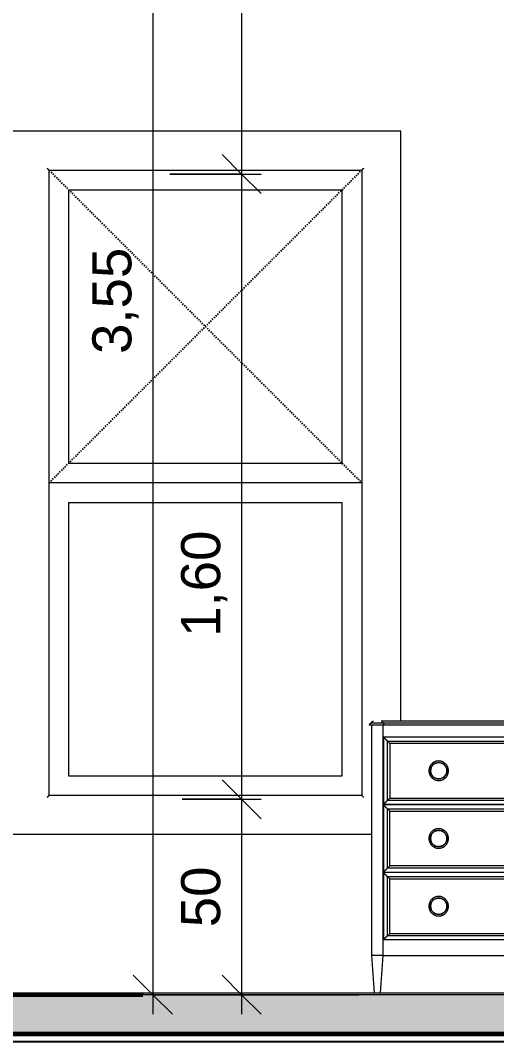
# Model space of a CAD drawing. Header units: millimetres. Extents: x -23755 to 62003, y -3000 to 6760.
# Drawn here: x 52475 to 53693, y 80 to 2693 of the extents above; entities that cross this region are included whole.
import ezdxf

# ---------------------------------------------------------------- set-up
doc = ezdxf.new("R2010")
doc.units = ezdxf.units.MM
doc.linetypes.add('Dash', pattern=[6.35, 3.175, -3.175])
for name, color, linetype, lineweight in [('A-ANNO-DIMS', 211, 'Continuous', 9), ('A-ANNO-DIMS-50', 211, 'Continuous', 9), ('A-FLOR', 192, 'Continuous', 25), ('A-FLOR-PATT', 8, 'Continuous', 25), ('A-GLAZ', 151, 'Continuous', 9), ('A-GLAZ-HDLN', 1, 'Dash', 25), ('C-BLDG-PADS', 91, 'Continuous', 9), ('I-FURN', 30, 'Continuous', 9)]:
    doc.layers.add(name, color=color, linetype=linetype, lineweight=lineweight)
doc.styles.add('@Arial Unicode MS', font='', dxfattribs={"height": 100})
doc.styles.get('@Arial Unicode MS').set_extended_font_data('@Arial Unicode MS')
doc.dimstyles.new('CRT_-__Metros_-_Linha_de_chamada_3_5_mm', dxfattribs={"dimscale": 304.8, "dimtxt": 100.584485, "dimasz": 0.328084, "dimexe": 0.164042, "dimexo": 0.0625, "dimgap": 0.082021, "dimtad": 1, "dimdec": 0, "dimlfac": 0.1, "dimdsep": 46, "dimtxsty": '@Arial Unicode MS', "dimblk1": 'OBLIQUE', "dimblk2": 'OBLIQUE', "dimsah": 1, "dimcen": 0.09, "dimdle": 0.164042, "dimazin": 0, "dimtfac": 1, "dimtdec": 4, "dimtix": 1, "dimtmove": 0, "dimatfit": 3, "dimfxl": 0.984252, "dimfxlon": 1, "dimtvp": 1, "dimtolj": 1, "dimtzin": 0, "dimarcsym": 2})
doc.dimstyles.new('CRT_-__Metros_-_Linha_de_chamada_3_5_mm_1', dxfattribs={"dimscale": 304.8, "dimtxt": 100.584485, "dimasz": 0.328084, "dimexe": 0.164042, "dimexo": 0.0625, "dimgap": 0.082021, "dimtad": 1, "dimlfac": 0.001, "dimrnd": 0.01, "dimzin": 0, "dimdsep": 46, "dimtxsty": '@Arial Unicode MS', "dimblk1": 'OBLIQUE', "dimblk2": 'OBLIQUE', "dimsah": 1, "dimcen": 0.09, "dimdle": 0.164042, "dimazin": 0, "dimtfac": 1, "dimtdec": 4, "dimtix": 1, "dimtmove": 0, "dimatfit": 3, "dimfxl": 0.984252, "dimfxlon": 1, "dimtvp": 1, "dimtolj": 1, "dimtzin": 0, "dimarcsym": 2})
doc.dimstyles.new('CRT_-__Metros_-_Linha_de_chamada_3_5_mm_2', dxfattribs={"dimscale": 304.8, "dimtxt": 100.584485, "dimasz": 0.328084, "dimexe": 0.164042, "dimexo": 0.0625, "dimgap": 0.082021, "dimtad": 1, "dimlfac": 0.001, "dimrnd": 0.01, "dimzin": 0, "dimdsep": 46, "dimtxsty": '@Arial Unicode MS', "dimblk1": 'OBLIQUE', "dimblk2": 'OBLIQUE', "dimsah": 1, "dimcen": 0.09, "dimdle": 0.164042, "dimazin": 0, "dimtfac": 1, "dimtdec": 4, "dimtix": 1, "dimtmove": 2, "dimatfit": 3, "dimfxl": 0.984252, "dimfxlon": 1, "dimtvp": 1, "dimtolj": 1, "dimtzin": 0, "dimarcsym": 2})

# ---------------------------------------------------------------- blocks, each defined once
blk = doc.blocks.new('Janela basculante e folha fixa - 80 x 160 cm-4197830-C')
at = {"layer": 'A-GLAZ'}
for p, q in [((9469.7, 2410), (8469.7, 2410)), ((8469.7, 610), (8469.7, 2410)), ((9469.7, 899.9), (9469.7, 2410)), ((8569.7, 710), (8569.7, 2310)), ((8569.7, 2310), (9369.7, 2310)), ((9369.7, 2310), (9369.7, 710)), ((8619.7, 2260), (8619.7, 1560)), ((8619.7, 2260), (9319.7, 2260)), ((9319.7, 1560), (9319.7, 2260)), ((8619.7, 1560), (9319.7, 1560)), ((9369.7, 1510), (8569.7, 1510)), ((8619.7, 1460), (8619.7, 760)), ((8619.7, 1460), (9319.7, 1460)), ((9319.7, 760), (9319.7, 1460)), ((8619.7, 760), (9319.7, 760)), ((9369.7, 710), (8569.7, 710)), ((9394.7, 610), (8469.7, 610))]:
    blk.add_line(p, q, dxfattribs=at)
for points, knots in [([(8569.7, 2310), (8569.6, 2310), (8569.6, 2310.1), (8569.3, 2310.4), (8569, 2310.7), (8568.7, 2311), (8568.4, 2311.2), (8568.1, 2311.5), (8567.8, 2311.9), (8567.4, 2312.2), (8567.1, 2312.6), (8566.6, 2313.1), (8565.7, 2313.9), (8565.1, 2314.6), (8564.7, 2315)], [-1, -1, -1, -1, -0.833333, -0.75, -0.666667, -0.583333, -0.541667, -0.5, -0.416667, -0.375, -0.333333, -0.25, -0.166667, 0, 0, 0, 0]), ([(9374.7, 2315), (9374.2, 2314.6), (9373.6, 2313.9), (9372.7, 2313.1), (9372.2, 2312.6), (9371.9, 2312.2), (9371.5, 2311.9), (9371.2, 2311.5), (9370.9, 2311.2), (9370.6, 2311), (9370.3, 2310.7), (9370, 2310.4), (9369.7, 2310.1), (9369.7, 2310), (9369.7, 2310)], [0, 0, 0, 0, 0.166667, 0.25, 0.333333, 0.375, 0.416667, 0.5, 0.541667, 0.583333, 0.666667, 0.75, 0.833333, 1, 1, 1, 1]), ([(8564.7, 705), (8565.1, 705.4), (8565.7, 706.1), (8566.6, 706.9), (8567.1, 707.4), (8567.4, 707.8), (8567.8, 708.1), (8568.1, 708.5), (8568.4, 708.8), (8568.7, 709), (8569, 709.3), (8569.3, 709.6), (8569.6, 709.9), (8569.7, 710), (8569.7, 710)], [0, 0, 0, 0, 0.166667, 0.25, 0.333333, 0.375, 0.416667, 0.5, 0.541667, 0.583333, 0.666667, 0.75, 0.833333, 1, 1, 1, 1]), ([(9374.7, 705), (9374.2, 705.4), (9373.6, 706.1), (9372.7, 706.9), (9372.2, 707.4), (9371.9, 707.8), (9371.5, 708.1), (9371.2, 708.5), (9370.9, 708.8), (9370.6, 709), (9370.3, 709.3), (9370, 709.6), (9369.7, 709.9), (9369.7, 710), (9369.7, 710)], [0, 0, 0, 0, 0.166667, 0.25, 0.333333, 0.375, 0.416667, 0.5, 0.541667, 0.583333, 0.666667, 0.75, 0.833333, 1, 1, 1, 1])]:
    blk.add_open_spline(points, degree=3, knots=knots, dxfattribs=at)
at = {"layer": 'A-GLAZ-HDLN'}
for p, q in [((8569.7, 2310), (9369.7, 1510)), ((8569.7, 1510), (9369.7, 2310))]:
    blk.add_line(p, q, dxfattribs=at)
blk = doc.blocks.new('Blks_Decor Henzel Studio_Tapete Diamond Dust - Único-3507328-C')
at = {"layer": 'I-FURN', "color": 55}
for p, q in [((8809.650772, 205), (11809.650772, 205)), ((8809.650772, 205), (8809.650772, 200)), ((11809.650772, 200), (8809.650772, 200)), ((11809.650772, 200), (11809.650772, 205))]:
    blk.add_line(p, q, dxfattribs=at)
blk = doc.blocks.new('Blks_Mob_Mesa de Cabeceira Cômoda - Azul Petróleo-3563529-C')
at = {"layer": 'I-FURN', "color": 55}
for p, q in [((9427, 890), (9389.7, 890)), ((9396.6, 895), (9394.7, 895)), ((9394.7, 890), (9394.7, 300)), ((9399, 895), (9396.8, 895)), ((9402, 895), (9399.1, 895)), ((9405.5, 895), (9402, 895)), ((9409.2, 895), (9405.5, 895)), ((9416.5, 895), (9409.2, 895)), ((9422.1, 895), (9416.5, 895)), ((11199.7, 900), (9419.7, 900)), ((9423.8, 895), (9422.1, 895)), ((11195.5, 895), (9423.8, 895)), ((11195.5, 895), (9423.8, 895)), ((9424.7, 300), (9424.7, 890)), ((11192.3, 890), (9427, 890)), ((9424.1, 860), (11194.7, 860)), ((11193.7, 859), (9425.7, 859)), ((9425.7, 859), (9425.7, 687.2)), ((9435.7, 849), (11183.7, 849)), ((9435.7, 697.2), (9435.7, 849)), ((9435.7, 849), (11183.7, 849)), ((9435.7, 849), (9441.7, 843)), ((9435.7, 697.2), (9435.7, 849)), ((11177.7, 843), (9441.7, 843)), ((9441.7, 843), (9441.7, 703.2)), ((9425.7, 687.2), (11193.7, 687.2)), ((11193.7, 685.7), (9425.7, 685.7)), ((9425.7, 685.7), (9425.7, 513.8)), ((9435.7, 697.2), (9441.7, 703.2)), ((11183.7, 697.2), (9435.7, 697.2)), ((11183.7, 697.2), (9435.7, 697.2)), ((9441.7, 703.2), (11177.7, 703.2)), ((9435.7, 675.7), (11183.7, 675.7)), ((9435.7, 523.8), (9435.7, 675.7)), ((9435.7, 675.7), (11183.7, 675.7)), ((9435.7, 675.7), (9441.7, 669.7)), ((9435.7, 523.8), (9435.7, 675.7)), ((9441.7, 669.7), (11177.7, 669.7)), ((9441.7, 529.8), (9441.7, 669.7)), ((9435.7, 523.8), (9441.7, 529.8)), ((11183.7, 523.8), (9435.7, 523.8)), ((11183.7, 523.8), (9435.7, 523.8)), ((11177.7, 529.8), (9441.7, 529.8)), ((9425.7, 513.8), (11193.7, 513.8)), ((11193.7, 512.3), (9425.7, 512.3)), ((9425.7, 512.3), (9425.7, 341)), ((9435.7, 502.3), (11183.7, 502.3)), ((9435.7, 351), (9435.7, 502.3)), ((9435.7, 502.3), (11183.7, 502.3)), ((9435.7, 502.3), (9441.7, 496.3)), ((9435.7, 351), (9435.7, 502.3)), ((9441.7, 496.3), (11177.7, 496.3)), ((9441.7, 357), (9441.7, 496.3)), ((11195.2, 340), (9424.7, 340)), ((9425.7, 341), (11193.7, 341)), ((9435.7, 351), (9441.7, 357)), ((11183.7, 351), (9435.7, 351)), ((11183.7, 351), (9435.7, 351)), ((9441.7, 357), (11177.7, 357)), ((9394.7, 300), (9401.8, 205)), ((9424.7, 300), (9394.7, 300)), ((9417.5, 205), (9424.7, 300)), ((9424.1, 300), (11195.2, 300))]:
    blk.add_line(p, q, dxfattribs=at)
at = {"layer": 'I-FURN', "color": 55, "flags": 128}
for points in [[(9389.7, 890), (9389.7, 890.2), (9389.7, 890.4), (9389.7, 890.6), (9389.7, 890.8), (9389.8, 891), (9389.8, 891.2), (9389.9, 891.4), (9389.9, 891.6), (9390, 891.8), (9390.1, 892), (9390.1, 892.1), (9390.2, 892.3), (9390.3, 892.5), (9390.4, 892.7), (9390.6, 892.8), (9390.7, 893), (9390.8, 893.2), (9390.9, 893.3), (9391.1, 893.5), (9391.2, 893.6), (9391.4, 893.7), (9391.5, 893.9), (9391.7, 894), (9391.8, 894.1), (9392, 894.2), (9392.2, 894.3), (9392.4, 894.4), (9392.5, 894.5), (9392.7, 894.6), (9392.9, 894.7), (9393.1, 894.7), (9393.3, 894.8), (9393.5, 894.9), (9393.7, 894.9), (9393.9, 894.9), (9394.1, 895), (9394.3, 895), (9394.5, 895), (9394.7, 895), (9394.7, 895)], [(9389.7, 890.2), (9389.7, 890.4), (9389.7, 890.6), (9389.7, 890.8), (9389.8, 891), (9389.8, 891.2), (9389.9, 891.4), (9389.9, 891.6), (9390, 891.8), (9390.1, 892), (9390.1, 892.1), (9390.2, 892.3), (9390.3, 892.5), (9390.4, 892.7), (9390.6, 892.8), (9390.7, 893), (9390.8, 893.2), (9390.9, 893.3), (9391.1, 893.5)], [(9391.7, 894), (9391.8, 894.1), (9392, 894.2), (9392.2, 894.3), (9392.4, 894.4), (9392.5, 894.5), (9392.7, 894.6), (9392.9, 894.7), (9393.1, 894.7), (9393.3, 894.8), (9393.5, 894.9), (9393.7, 894.9), (9393.9, 894.9), (9394.1, 895), (9394.3, 895), (9394.5, 895), (9394.7, 895), (9394.7, 895)], [(9394.7, 895), (9394.7, 895.2), (9394.7, 895.4), (9394.7, 895.6), (9394.7, 895.8), (9394.8, 896), (9394.8, 896.2), (9394.8, 896.4), (9394.9, 896.6), (9395, 896.8), (9395, 896.9), (9395.1, 897.1), (9395.2, 897.3), (9395.3, 897.5), (9395.4, 897.7), (9395.5, 897.8), (9395.6, 898), (9395.8, 898.1), (9395.9, 898.3), (9396, 898.4), (9396.2, 898.6), (9396.3, 898.7), (9396.5, 898.9), (9396.6, 899), (9396.8, 899.1), (9396.9, 899.2), (9397.1, 899.3), (9397.3, 899.4), (9397.5, 899.5), (9397.7, 899.6), (9397.8, 899.7), (9398, 899.7), (9398.2, 899.8), (9398.4, 899.8), (9398.6, 899.9), (9398.8, 899.9), (9399, 900), (9399.2, 900), (9399.4, 900), (9399.6, 900), (9399.7, 900)], [(9394.7, 895), (9394.7, 895.2), (9394.7, 895.4), (9394.7, 895.6), (9394.7, 895.8), (9394.8, 896), (9394.8, 896.2), (9394.8, 896.4), (9394.9, 896.6), (9395, 896.8), (9395, 896.9), (9395.1, 897.1), (9395.2, 897.3), (9395.3, 897.5), (9395.4, 897.7), (9395.5, 897.8), (9395.6, 898), (9395.8, 898.1), (9395.9, 898.3), (9396, 898.4), (9396.2, 898.6), (9396.3, 898.7), (9396.5, 898.9), (9396.6, 899), (9396.8, 899.1), (9396.9, 899.2), (9397.1, 899.3), (9397.3, 899.4), (9397.5, 899.5), (9397.7, 899.6), (9397.8, 899.7), (9398, 899.7), (9398.2, 899.8), (9398.4, 899.8), (9398.6, 899.9), (9398.8, 899.9), (9399, 900), (9399.2, 900), (9399.4, 900), (9399.6, 900), (9399.7, 900)], [(9591.7, 773.1), (9591.6, 774.1), (9591.6, 775.1), (9591.5, 776.1), (9591.3, 777.1), (9591.2, 778.1), (9590.9, 779), (9590.7, 780), (9590.4, 780.9), (9590, 781.9), (9589.7, 782.8), (9589.3, 783.7), (9588.8, 784.6), (9588.3, 785.5), (9587.8, 786.4), (9587.3, 787.2), (9586.7, 788), (9586.1, 788.8), (9585.4, 789.6), (9584.8, 790.3), (9584.1, 791), (9583.3, 791.7), (9582.6, 792.4), (9581.8, 793), (9581, 793.6), (9580.2, 794.1), (9579.3, 794.6), (9578.4, 795.1), (9577.5, 795.6), (9576.6, 796), (9575.7, 796.4), (9574.8, 796.7), (9573.8, 797), (9572.9, 797.3), (9571.9, 797.5), (9570.9, 797.7), (9569.9, 797.9), (9568.9, 798), (9567.9, 798.1), (9566.9, 798.1), (9565.9, 798.1), (9564.9, 798), (9563.9, 797.9), (9562.9, 797.8), (9561.9, 797.6), (9561, 797.4), (9560, 797.2), (9559, 796.9), (9558.1, 796.6), (9557.2, 796.2), (9556.2, 795.8), (9555.3, 795.4), (9554.5, 794.9), (9553.6, 794.4), (9552.8, 793.9), (9551.9, 793.3), (9551.1, 792.7), (9550.4, 792.1), (9549.6, 791.4), (9548.9, 790.7), (9548.2, 790), (9547.6, 789.2), (9546.9, 788.4), (9546.3, 787.6), (9545.8, 786.8), (9545.2, 786), (9544.7, 785.1), (9544.3, 784.2), (9543.8, 783.3), (9543.4, 782.4), (9543.1, 781.5), (9542.8, 780.5), (9542.5, 779.5), (9542.3, 778.6), (9542.1, 777.6), (9541.9, 776.6), (9541.8, 775.6), (9541.7, 774.6), (9541.7, 773.6), (9541.7, 773.1)], [(9545.7, 773.1), (9545.8, 773.9), (9545.8, 774.8), (9545.9, 775.6), (9546, 776.4), (9546.2, 777.2), (9546.3, 778.1), (9546.6, 778.9), (9546.8, 779.7), (9547.1, 780.4), (9547.4, 781.2), (9547.7, 782), (9548.1, 782.7), (9548.5, 783.5), (9548.9, 784.2), (9549.4, 784.9), (9549.9, 785.6), (9550.4, 786.2), (9550.9, 786.9), (9551.5, 787.5), (9552.1, 788.1), (9552.7, 788.7), (9553.3, 789.2), (9554, 789.7), (9554.7, 790.2), (9555.4, 790.7), (9556.1, 791.1), (9556.8, 791.5), (9557.5, 791.9), (9558.3, 792.3), (9559.1, 792.6), (9559.9, 792.9), (9560.7, 793.1), (9561.5, 793.3), (9562.3, 793.5), (9563.1, 793.7), (9563.9, 793.8), (9564.8, 793.9), (9565.6, 794), (9566.4, 794), (9567.3, 794), (9568.1, 793.9), (9568.9, 793.9), (9569.8, 793.8), (9570.6, 793.6), (9571.4, 793.4), (9572.2, 793.2), (9573, 793), (9573.8, 792.7), (9574.6, 792.4), (9575.4, 792.1), (9576.1, 791.7), (9576.8, 791.3), (9577.6, 790.9), (9578.3, 790.5), (9579, 790), (9579.6, 789.5), (9580.3, 789), (9580.9, 788.4), (9581.5, 787.8), (9582.1, 787.2), (9582.6, 786.6), (9583.1, 785.9), (9583.7, 785.3), (9584.1, 784.6), (9584.6, 783.9), (9585, 783.1), (9585.4, 782.4), (9585.7, 781.6), (9586.1, 780.9), (9586.4, 780.1), (9586.6, 779.3), (9586.9, 778.5), (9587.1, 777.7), (9587.2, 776.9), (9587.4, 776), (9587.5, 775.2), (9587.5, 774.4), (9587.6, 773.5), (9587.6, 773.1)], [(9541.7, 773.1), (9541.7, 772.1), (9541.7, 771.1), (9541.8, 770.1), (9542, 769.1), (9542.1, 768.1), (9542.4, 767.1), (9542.6, 766.2), (9542.9, 765.2), (9543.3, 764.3), (9543.6, 763.3), (9544, 762.4), (9544.5, 761.5), (9545, 760.7), (9545.5, 759.8), (9546, 759), (9546.6, 758.2), (9547.2, 757.4), (9547.9, 756.6), (9548.5, 755.9), (9549.2, 755.1), (9550, 754.5), (9550.7, 753.8), (9551.5, 753.2), (9552.3, 752.6), (9553.1, 752), (9554, 751.5), (9554.9, 751), (9555.8, 750.6), (9556.7, 750.2), (9557.6, 749.8), (9558.5, 749.4), (9559.5, 749.1), (9560.4, 748.9), (9561.4, 748.6), (9562.4, 748.4), (9563.4, 748.3), (9564.4, 748.2), (9565.4, 748.1), (9566.4, 748.1), (9567.4, 748.1), (9568.4, 748.1), (9569.4, 748.2), (9570.4, 748.4), (9571.4, 748.5), (9572.3, 748.7), (9573.3, 749), (9574.3, 749.3), (9575.2, 749.6), (9576.1, 750), (9577.1, 750.4), (9578, 750.8), (9578.8, 751.3), (9579.7, 751.8), (9580.5, 752.3), (9581.4, 752.9), (9582.2, 753.5), (9582.9, 754.1), (9583.7, 754.8), (9584.4, 755.5), (9585.1, 756.2), (9585.7, 756.9), (9586.4, 757.7), (9587, 758.5), (9587.5, 759.3), (9588.1, 760.2), (9588.6, 761.1), (9589, 761.9), (9589.5, 762.9), (9589.9, 763.8), (9590.2, 764.7), (9590.5, 765.7), (9590.8, 766.6), (9591, 767.6), (9591.2, 768.6), (9591.4, 769.6), (9591.5, 770.5), (9591.6, 771.5), (9591.6, 772.5), (9591.7, 773.1)], [(9587.6, 773.1), (9587.5, 772.2), (9587.5, 771.4), (9587.4, 770.6), (9587.3, 769.8), (9587.1, 768.9), (9587, 768.1), (9586.7, 767.3), (9586.5, 766.5), (9586.2, 765.7), (9585.9, 764.9), (9585.6, 764.2), (9585.2, 763.4), (9584.8, 762.7), (9584.4, 762), (9583.9, 761.3), (9583.4, 760.6), (9582.9, 759.9), (9582.4, 759.3), (9581.8, 758.7), (9581.2, 758.1), (9580.6, 757.5), (9580, 757), (9579.3, 756.4), (9578.6, 756), (9577.9, 755.5), (9577.2, 755), (9576.5, 754.6), (9575.8, 754.3), (9575, 753.9), (9574.2, 753.6), (9573.4, 753.3), (9572.6, 753.1), (9571.8, 752.8), (9571, 752.6), (9570.2, 752.5), (9569.4, 752.4), (9568.5, 752.3), (9567.7, 752.2), (9566.9, 752.2), (9566, 752.2), (9565.2, 752.2), (9564.4, 752.3), (9563.5, 752.4), (9562.7, 752.5), (9561.9, 752.7), (9561.1, 752.9), (9560.3, 753.2), (9559.5, 753.4), (9558.7, 753.7), (9557.9, 754.1), (9557.2, 754.4), (9556.5, 754.8), (9555.7, 755.2), (9555, 755.7), (9554.3, 756.2), (9553.7, 756.7), (9553, 757.2), (9552.4, 757.8), (9551.8, 758.4), (9551.2, 759), (9550.7, 759.6), (9550.2, 760.2), (9549.7, 760.9), (9549.2, 761.6), (9548.7, 762.3), (9548.3, 763), (9547.9, 763.8), (9547.6, 764.5), (9547.2, 765.3), (9546.9, 766.1), (9546.7, 766.9), (9546.5, 767.7), (9546.3, 768.5), (9546.1, 769.3), (9545.9, 770.1), (9545.8, 771), (9545.8, 771.8), (9545.7, 772.6), (9545.7, 773.1)], [(9591.7, 599.7), (9591.6, 600.7), (9591.6, 601.7), (9591.5, 602.7), (9591.3, 603.7), (9591.2, 604.7), (9590.9, 605.7), (9590.7, 606.7), (9590.4, 607.6), (9590, 608.6), (9589.7, 609.5), (9589.3, 610.4), (9588.8, 611.3), (9588.3, 612.2), (9587.8, 613), (9587.3, 613.9), (9586.7, 614.7), (9586.1, 615.5), (9585.4, 616.2), (9584.8, 617), (9584.1, 617.7), (9583.3, 618.4), (9582.6, 619), (9581.8, 619.6), (9581, 620.2), (9580.2, 620.8), (9579.3, 621.3), (9578.4, 621.8), (9577.5, 622.3), (9576.6, 622.7), (9575.7, 623.1), (9574.8, 623.4), (9573.8, 623.7), (9572.9, 624), (9571.9, 624.2), (9570.9, 624.4), (9569.9, 624.5), (9568.9, 624.6), (9567.9, 624.7), (9566.9, 624.7), (9565.9, 624.7), (9564.9, 624.7), (9563.9, 624.6), (9562.9, 624.5), (9561.9, 624.3), (9561, 624.1), (9560, 623.8), (9559, 623.6), (9558.1, 623.2), (9557.2, 622.9), (9556.2, 622.5), (9555.3, 622), (9554.5, 621.6), (9553.6, 621.1), (9552.8, 620.5), (9551.9, 620), (9551.1, 619.4), (9550.4, 618.7), (9549.6, 618.1), (9548.9, 617.4), (9548.2, 616.6), (9547.6, 615.9), (9546.9, 615.1), (9546.3, 614.3), (9545.8, 613.5), (9545.2, 612.6), (9544.7, 611.8), (9544.3, 610.9), (9543.8, 610), (9543.4, 609.1), (9543.1, 608.1), (9542.8, 607.2), (9542.5, 606.2), (9542.3, 605.2), (9542.1, 604.3), (9541.9, 603.3), (9541.8, 602.3), (9541.7, 601.3), (9541.7, 600.3), (9541.7, 599.7)], [(9545.7, 599.7), (9545.8, 600.6), (9545.8, 601.4), (9545.9, 602.3), (9546, 603.1), (9546.2, 603.9), (9546.3, 604.7), (9546.6, 605.5), (9546.8, 606.3), (9547.1, 607.1), (9547.4, 607.9), (9547.7, 608.7), (9548.1, 609.4), (9548.5, 610.1), (9548.9, 610.9), (9549.4, 611.6), (9549.9, 612.2), (9550.4, 612.9), (9550.9, 613.5), (9551.5, 614.2), (9552.1, 614.8), (9552.7, 615.3), (9553.3, 615.9), (9554, 616.4), (9554.7, 616.9), (9555.4, 617.3), (9556.1, 617.8), (9556.8, 618.2), (9557.5, 618.6), (9558.3, 618.9), (9559.1, 619.2), (9559.9, 619.5), (9560.7, 619.8), (9561.5, 620), (9562.3, 620.2), (9563.1, 620.4), (9563.9, 620.5), (9564.8, 620.6), (9565.6, 620.6), (9566.4, 620.7), (9567.3, 620.7), (9568.1, 620.6), (9568.9, 620.5), (9569.8, 620.4), (9570.6, 620.3), (9571.4, 620.1), (9572.2, 619.9), (9573, 619.7), (9573.8, 619.4), (9574.6, 619.1), (9575.4, 618.8), (9576.1, 618.4), (9576.8, 618), (9577.6, 617.6), (9578.3, 617.1), (9579, 616.7), (9579.6, 616.2), (9580.3, 615.6), (9580.9, 615.1), (9581.5, 614.5), (9582.1, 613.9), (9582.6, 613.2), (9583.1, 612.6), (9583.7, 611.9), (9584.1, 611.2), (9584.6, 610.5), (9585, 609.8), (9585.4, 609.1), (9585.7, 608.3), (9586.1, 607.5), (9586.4, 606.8), (9586.6, 606), (9586.9, 605.2), (9587.1, 604.3), (9587.2, 603.5), (9587.4, 602.7), (9587.5, 601.9), (9587.5, 601), (9587.6, 600.2), (9587.6, 599.7)], [(9541.7, 599.7), (9541.7, 598.8), (9541.7, 597.8), (9541.8, 596.8), (9542, 595.8), (9542.1, 594.8), (9542.4, 593.8), (9542.6, 592.8), (9542.9, 591.9), (9543.3, 590.9), (9543.6, 590), (9544, 589.1), (9544.5, 588.2), (9545, 587.3), (9545.5, 586.5), (9546, 585.6), (9546.6, 584.8), (9547.2, 584), (9547.9, 583.3), (9548.5, 582.5), (9549.2, 581.8), (9550, 581.1), (9550.7, 580.5), (9551.5, 579.9), (9552.3, 579.3), (9553.1, 578.7), (9554, 578.2), (9554.9, 577.7), (9555.8, 577.2), (9556.7, 576.8), (9557.6, 576.4), (9558.5, 576.1), (9559.5, 575.8), (9560.4, 575.5), (9561.4, 575.3), (9562.4, 575.1), (9563.4, 575), (9564.4, 574.9), (9565.4, 574.8), (9566.4, 574.8), (9567.4, 574.8), (9568.4, 574.8), (9569.4, 574.9), (9570.4, 575), (9571.4, 575.2), (9572.3, 575.4), (9573.3, 575.7), (9574.3, 575.9), (9575.2, 576.3), (9576.1, 576.6), (9577.1, 577), (9578, 577.5), (9578.8, 577.9), (9579.7, 578.4), (9580.5, 579), (9581.4, 579.5), (9582.2, 580.1), (9582.9, 580.8), (9583.7, 581.4), (9584.4, 582.1), (9585.1, 582.9), (9585.7, 583.6), (9586.4, 584.4), (9587, 585.2), (9587.5, 586), (9588.1, 586.9), (9588.6, 587.7), (9589, 588.6), (9589.5, 589.5), (9589.9, 590.4), (9590.2, 591.4), (9590.5, 592.3), (9590.8, 593.3), (9591, 594.3), (9591.2, 595.2), (9591.4, 596.2), (9591.5, 597.2), (9591.6, 598.2), (9591.6, 599.2), (9591.7, 599.7)], [(9587.6, 599.7), (9587.5, 598.9), (9587.5, 598.1), (9587.4, 597.2), (9587.3, 596.4), (9587.1, 595.6), (9587, 594.8), (9586.7, 594), (9586.5, 593.2), (9586.2, 592.4), (9585.9, 591.6), (9585.6, 590.8), (9585.2, 590.1), (9584.8, 589.4), (9584.4, 588.6), (9583.9, 587.9), (9583.4, 587.3), (9582.9, 586.6), (9582.4, 586), (9581.8, 585.3), (9581.2, 584.7), (9580.6, 584.2), (9580, 583.6), (9579.3, 583.1), (9578.6, 582.6), (9577.9, 582.2), (9577.2, 581.7), (9576.5, 581.3), (9575.8, 580.9), (9575, 580.6), (9574.2, 580.3), (9573.4, 580), (9572.6, 579.7), (9571.8, 579.5), (9571, 579.3), (9570.2, 579.1), (9569.4, 579), (9568.5, 578.9), (9567.7, 578.9), (9566.9, 578.8), (9566, 578.8), (9565.2, 578.9), (9564.4, 579), (9563.5, 579.1), (9562.7, 579.2), (9561.9, 579.4), (9561.1, 579.6), (9560.3, 579.8), (9559.5, 580.1), (9558.7, 580.4), (9557.9, 580.7), (9557.2, 581.1), (9556.5, 581.5), (9555.7, 581.9), (9555, 582.4), (9554.3, 582.8), (9553.7, 583.3), (9553, 583.9), (9552.4, 584.4), (9551.8, 585), (9551.2, 585.6), (9550.7, 586.3), (9550.2, 586.9), (9549.7, 587.6), (9549.2, 588.3), (9548.7, 589), (9548.3, 589.7), (9547.9, 590.4), (9547.6, 591.2), (9547.2, 592), (9546.9, 592.7), (9546.7, 593.5), (9546.5, 594.3), (9546.3, 595.2), (9546.1, 596), (9545.9, 596.8), (9545.8, 597.6), (9545.8, 598.5), (9545.7, 599.3), (9545.7, 599.7)], [(9591.7, 426.4), (9591.6, 427.4), (9591.6, 428.4), (9591.5, 429.4), (9591.3, 430.4), (9591.2, 431.4), (9590.9, 432.4), (9590.7, 433.3), (9590.4, 434.3), (9590, 435.2), (9589.7, 436.2), (9589.3, 437.1), (9588.8, 438), (9588.3, 438.8), (9587.8, 439.7), (9587.3, 440.5), (9586.7, 441.3), (9586.1, 442.1), (9585.4, 442.9), (9584.8, 443.6), (9584.1, 444.4), (9583.3, 445), (9582.6, 445.7), (9581.8, 446.3), (9581, 446.9), (9580.2, 447.5), (9579.3, 448), (9578.4, 448.5), (9577.5, 448.9), (9576.6, 449.3), (9575.7, 449.7), (9574.8, 450.1), (9573.8, 450.4), (9572.9, 450.6), (9571.9, 450.9), (9570.9, 451.1), (9569.9, 451.2), (9568.9, 451.3), (9567.9, 451.4), (9566.9, 451.4), (9565.9, 451.4), (9564.9, 451.4), (9563.9, 451.3), (9562.9, 451.1), (9561.9, 451), (9561, 450.8), (9560, 450.5), (9559, 450.2), (9558.1, 449.9), (9557.2, 449.5), (9556.2, 449.1), (9555.3, 448.7), (9554.5, 448.2), (9553.6, 447.7), (9552.8, 447.2), (9551.9, 446.6), (9551.1, 446), (9550.4, 445.4), (9549.6, 444.7), (9548.9, 444), (9548.2, 443.3), (9547.6, 442.6), (9546.9, 441.8), (9546.3, 441), (9545.8, 440.2), (9545.2, 439.3), (9544.7, 438.4), (9544.3, 437.6), (9543.8, 436.6), (9543.4, 435.7), (9543.1, 434.8), (9542.8, 433.8), (9542.5, 432.9), (9542.3, 431.9), (9542.1, 430.9), (9541.9, 429.9), (9541.8, 429), (9541.7, 428), (9541.7, 427), (9541.7, 426.4)], [(9545.7, 426.4), (9545.8, 427.3), (9545.8, 428.1), (9545.9, 428.9), (9546, 429.7), (9546.2, 430.6), (9546.3, 431.4), (9546.6, 432.2), (9546.8, 433), (9547.1, 433.8), (9547.4, 434.6), (9547.7, 435.3), (9548.1, 436.1), (9548.5, 436.8), (9548.9, 437.5), (9549.4, 438.2), (9549.9, 438.9), (9550.4, 439.6), (9550.9, 440.2), (9551.5, 440.8), (9552.1, 441.4), (9552.7, 442), (9553.3, 442.5), (9554, 443.1), (9554.7, 443.5), (9555.4, 444), (9556.1, 444.5), (9556.8, 444.9), (9557.5, 445.2), (9558.3, 445.6), (9559.1, 445.9), (9559.9, 446.2), (9560.7, 446.4), (9561.5, 446.7), (9562.3, 446.9), (9563.1, 447), (9563.9, 447.1), (9564.8, 447.2), (9565.6, 447.3), (9566.4, 447.3), (9567.3, 447.3), (9568.1, 447.3), (9568.9, 447.2), (9569.8, 447.1), (9570.6, 447), (9571.4, 446.8), (9572.2, 446.6), (9573, 446.3), (9573.8, 446.1), (9574.6, 445.8), (9575.4, 445.4), (9576.1, 445.1), (9576.8, 444.7), (9577.6, 444.3), (9578.3, 443.8), (9579, 443.3), (9579.6, 442.8), (9580.3, 442.3), (9580.9, 441.7), (9581.5, 441.1), (9582.1, 440.5), (9582.6, 439.9), (9583.1, 439.3), (9583.7, 438.6), (9584.1, 437.9), (9584.6, 437.2), (9585, 436.5), (9585.4, 435.7), (9585.7, 435), (9586.1, 434.2), (9586.4, 433.4), (9586.6, 432.6), (9586.9, 431.8), (9587.1, 431), (9587.2, 430.2), (9587.4, 429.4), (9587.5, 428.5), (9587.5, 427.7), (9587.6, 426.9), (9587.6, 426.4)], [(9541.7, 426.4), (9541.7, 425.4), (9541.7, 424.4), (9541.8, 423.4), (9542, 422.4), (9542.1, 421.4), (9542.4, 420.5), (9542.6, 419.5), (9542.9, 418.6), (9543.3, 417.6), (9543.6, 416.7), (9544, 415.8), (9544.5, 414.9), (9545, 414), (9545.5, 413.1), (9546, 412.3), (9546.6, 411.5), (9547.2, 410.7), (9547.9, 409.9), (9548.5, 409.2), (9549.2, 408.5), (9550, 407.8), (9550.7, 407.1), (9551.5, 406.5), (9552.3, 405.9), (9553.1, 405.4), (9554, 404.9), (9554.9, 404.4), (9555.8, 403.9), (9556.7, 403.5), (9557.6, 403.1), (9558.5, 402.8), (9559.5, 402.5), (9560.4, 402.2), (9561.4, 402), (9562.4, 401.8), (9563.4, 401.6), (9564.4, 401.5), (9565.4, 401.4), (9566.4, 401.4), (9567.4, 401.4), (9568.4, 401.5), (9569.4, 401.6), (9570.4, 401.7), (9571.4, 401.9), (9572.3, 402.1), (9573.3, 402.3), (9574.3, 402.6), (9575.2, 402.9), (9576.1, 403.3), (9577.1, 403.7), (9578, 404.1), (9578.8, 404.6), (9579.7, 405.1), (9580.5, 405.6), (9581.4, 406.2), (9582.2, 406.8), (9582.9, 407.4), (9583.7, 408.1), (9584.4, 408.8), (9585.1, 409.5), (9585.7, 410.3), (9586.4, 411.1), (9587, 411.9), (9587.5, 412.7), (9588.1, 413.5), (9588.6, 414.4), (9589, 415.3), (9589.5, 416.2), (9589.9, 417.1), (9590.2, 418), (9590.5, 419), (9590.8, 420), (9591, 420.9), (9591.2, 421.9), (9591.4, 422.9), (9591.5, 423.9), (9591.6, 424.9), (9591.6, 425.9), (9591.7, 426.4)], [(9587.6, 426.4), (9587.5, 425.6), (9587.5, 424.7), (9587.4, 423.9), (9587.3, 423.1), (9587.1, 422.3), (9587, 421.4), (9586.7, 420.6), (9586.5, 419.8), (9586.2, 419.1), (9585.9, 418.3), (9585.6, 417.5), (9585.2, 416.8), (9584.8, 416), (9584.4, 415.3), (9583.9, 414.6), (9583.4, 413.9), (9582.9, 413.3), (9582.4, 412.6), (9581.8, 412), (9581.2, 411.4), (9580.6, 410.8), (9580, 410.3), (9579.3, 409.8), (9578.6, 409.3), (9577.9, 408.8), (9577.2, 408.4), (9576.5, 408), (9575.8, 407.6), (9575, 407.2), (9574.2, 406.9), (9573.4, 406.6), (9572.6, 406.4), (9571.8, 406.2), (9571, 406), (9570.2, 405.8), (9569.4, 405.7), (9568.5, 405.6), (9567.7, 405.5), (9566.9, 405.5), (9566, 405.5), (9565.2, 405.6), (9564.4, 405.6), (9563.5, 405.7), (9562.7, 405.9), (9561.9, 406.1), (9561.1, 406.3), (9560.3, 406.5), (9559.5, 406.8), (9558.7, 407.1), (9557.9, 407.4), (9557.2, 407.8), (9556.5, 408.2), (9555.7, 408.6), (9555, 409), (9554.3, 409.5), (9553.7, 410), (9553, 410.5), (9552.4, 411.1), (9551.8, 411.7), (9551.2, 412.3), (9550.7, 412.9), (9550.2, 413.6), (9549.7, 414.2), (9549.2, 414.9), (9548.7, 415.6), (9548.3, 416.4), (9547.9, 417.1), (9547.6, 417.9), (9547.2, 418.6), (9546.9, 419.4), (9546.7, 420.2), (9546.5, 421), (9546.3, 421.8), (9546.1, 422.6), (9545.9, 423.5), (9545.8, 424.3), (9545.8, 425.1), (9545.7, 426), (9545.7, 426.4)]]:
    blk.add_lwpolyline(points, dxfattribs=at)
at = {"layer": 'I-FURN', "color": 55}
for centre, radius, start, end in [((9566.7, 773.1), 20.9, 0, 180), ((9566.7, 773.1), 25, 108, 115.8303), ((9566.7, 773.1), 20.9, 180, 0), ((9566.7, 773.1), 25, 288, 295.8303), ((9566.7, 599.7), 20.9, 0, 180), ((9566.7, 599.7), 25, 108, 115.8303), ((9566.7, 599.7), 20.9, 180, 0), ((9566.7, 599.7), 25, 288, 295.8303), ((9566.7, 426.4), 20.9, 0, 180), ((9566.7, 426.4), 25, 108, 115.3944), ((9566.7, 426.4), 20.9, 180, 0), ((9566.7, 426.4), 25, 288, 295.8303)]:
    blk.add_arc(centre, radius, start, end, dxfattribs=at)
for points, knots in [([(9421.2, 899.7), (9421, 899.8), (9420.5, 899.9), (9420, 900), (9419.7, 900)], [-0.2567392, -0.2567392, -0.2567392, -0.2567392, -0.1428571, 0, 0, 0, 0]), ([(9423.8, 895), (9423.8, 895.3), (9423.8, 895.8), (9423.6, 896.4), (9423.5, 896.9), (9423.4, 897.2), (9423.3, 897.5), (9423.1, 897.9), (9422.9, 898.3), (9422.5, 898.8), (9422.2, 899.1), (9421.8, 899.4), (9421.5, 899.6), (9421.4, 899.6)], [-1, -1, -1, -1, -0.8928571, -0.8392857, -0.7857143, -0.7321429, -0.7053571, -0.6785714, -0.5714286, -0.5, -0.4285714, -0.3571429, -0.2857143, -0.2857143, -0.2857143, -0.2857143]), ([(9427, 890), (9427, 890.6), (9426.9, 891.4), (9426.7, 892.2), (9426.5, 892.7), (9426.3, 893.2), (9426, 893.7), (9425.6, 894.2), (9425.1, 894.6), (9424.5, 894.9), (9424, 895), (9423.8, 895)], [-1, -1, -1, -1, -0.785714, -0.732143, -0.678571, -0.571429, -0.5, -0.428571, -0.285714, -0.142857, 0, 0, 0, 0]), ([(9425.7, 859), (9425.7, 859), (9425.7, 858.9), (9426, 858.6), (9426.3, 858.3), (9426.6, 858), (9426.9, 857.8), (9427.2, 857.5), (9427.6, 857.1), (9428.1, 856.6), (9428.4, 856.2), (9428.7, 855.9), (9429, 855.6), (9429.4, 855.3), (9429.7, 855), (9430, 854.7), (9430.3, 854.3), (9430.7, 854), (9431, 853.7), (9431.3, 853.3), (9431.6, 853), (9431.9, 852.7), (9432.3, 852.4), (9432.6, 852.1), (9432.9, 851.8), (9433.2, 851.5), (9433.4, 851.2), (9433.8, 850.9), (9434.1, 850.5), (9434.4, 850.2), (9434.7, 850), (9435, 849.7), (9435.3, 849.4), (9435.6, 849.1), (9435.6, 849), (9435.7, 849)], [0, 0, 0, 0, 0.083333, 0.125, 0.166667, 0.208333, 0.229167, 0.25, 0.291667, 0.333333, 0.354167, 0.375, 0.395833, 0.416667, 0.4375, 0.458333, 0.479167, 0.5, 0.520833, 0.541667, 0.5625, 0.583333, 0.604167, 0.625, 0.645833, 0.666667, 0.6875, 0.708333, 0.75, 0.770833, 0.791667, 0.833333, 0.875, 0.916667, 1, 1, 1, 1]), ([(9425.7, 687.2), (9425.7, 687.2), (9425.7, 687.3), (9426, 687.5), (9426.3, 687.8), (9426.6, 688.1), (9426.9, 688.4), (9427.2, 688.7), (9427.6, 689.1), (9428.1, 689.6), (9428.4, 690), (9428.7, 690.3), (9429, 690.6), (9429.4, 690.9), (9429.7, 691.2), (9430, 691.5), (9430.3, 691.8), (9430.7, 692.2), (9431, 692.5), (9431.3, 692.8), (9431.6, 693.1), (9431.9, 693.5), (9432.3, 693.8), (9432.6, 694.1), (9432.9, 694.4), (9433.2, 694.7), (9433.4, 694.9), (9433.8, 695.3), (9434.1, 695.6), (9434.4, 695.9), (9434.7, 696.2), (9435, 696.5), (9435.3, 696.8), (9435.6, 697.1), (9435.7, 697.2), (9435.7, 697.2)], [0, 0, 0, 0, 0.083333, 0.125, 0.166667, 0.208333, 0.229167, 0.25, 0.291667, 0.333333, 0.354167, 0.375, 0.395833, 0.416667, 0.4375, 0.458333, 0.479167, 0.5, 0.520833, 0.541667, 0.5625, 0.583333, 0.604167, 0.625, 0.645833, 0.666667, 0.6875, 0.708333, 0.75, 0.770833, 0.791667, 0.833333, 0.875, 0.916667, 1, 1, 1, 1]), ([(9425.7, 685.7), (9425.7, 685.7), (9425.7, 685.6), (9426, 685.3), (9426.3, 685), (9426.6, 684.7), (9426.9, 684.4), (9427.2, 684.1), (9427.6, 683.7), (9428.1, 683.3), (9428.4, 682.9), (9428.7, 682.6), (9429, 682.3), (9429.4, 682), (9429.7, 681.6), (9430, 681.3), (9430.3, 681), (9430.7, 680.7), (9431, 680.3), (9431.3, 680), (9431.6, 679.7), (9431.9, 679.4), (9432.3, 679.1), (9432.6, 678.8), (9432.9, 678.5), (9433.2, 678.2), (9433.4, 677.9), (9433.8, 677.5), (9434.1, 677.2), (9434.4, 676.9), (9434.7, 676.6), (9435, 676.3), (9435.3, 676), (9435.6, 675.8), (9435.6, 675.7), (9435.7, 675.7)], [0, 0, 0, 0, 0.083333, 0.125, 0.166667, 0.208333, 0.229167, 0.25, 0.291667, 0.333333, 0.354167, 0.375, 0.395833, 0.416667, 0.4375, 0.458333, 0.479167, 0.5, 0.520833, 0.541667, 0.5625, 0.583333, 0.604167, 0.625, 0.645833, 0.666667, 0.6875, 0.708333, 0.75, 0.770833, 0.791667, 0.833333, 0.875, 0.916667, 1, 1, 1, 1]), ([(9425.7, 513.8), (9425.7, 513.8), (9425.7, 513.9), (9426, 514.2), (9426.3, 514.5), (9426.6, 514.8), (9426.9, 515.1), (9427.2, 515.4), (9427.6, 515.8), (9428.1, 516.2), (9428.4, 516.6), (9428.7, 516.9), (9429, 517.2), (9429.4, 517.5), (9429.7, 517.9), (9430, 518.2), (9430.3, 518.5), (9430.7, 518.8), (9431, 519.2), (9431.3, 519.5), (9431.6, 519.8), (9431.9, 520.1), (9432.3, 520.4), (9432.6, 520.7), (9432.9, 521), (9433.2, 521.3), (9433.4, 521.6), (9433.8, 522), (9434.1, 522.3), (9434.4, 522.6), (9434.7, 522.9), (9435, 523.2), (9435.3, 523.5), (9435.6, 523.7), (9435.7, 523.8), (9435.7, 523.8)], [0, 0, 0, 0, 0.083333, 0.125, 0.166667, 0.208333, 0.229167, 0.25, 0.291667, 0.333333, 0.354167, 0.375, 0.395833, 0.416667, 0.4375, 0.458333, 0.479167, 0.5, 0.520833, 0.541667, 0.5625, 0.583333, 0.604167, 0.625, 0.645833, 0.666667, 0.6875, 0.708333, 0.75, 0.770833, 0.791667, 0.833333, 0.875, 0.916667, 1, 1, 1, 1]), ([(9425.7, 512.3), (9425.7, 512.3), (9425.7, 512.2), (9426, 512), (9426.3, 511.7), (9426.6, 511.4), (9426.9, 511.1), (9427.2, 510.8), (9427.6, 510.4), (9428.1, 509.9), (9428.4, 509.5), (9428.7, 509.2), (9429, 508.9), (9429.4, 508.6), (9429.7, 508.3), (9430, 508), (9430.3, 507.7), (9430.7, 507.3), (9431, 507), (9431.3, 506.7), (9431.6, 506.4), (9431.9, 506), (9432.3, 505.7), (9432.6, 505.4), (9432.9, 505.1), (9433.2, 504.8), (9433.4, 504.6), (9433.8, 504.2), (9434.1, 503.9), (9434.4, 503.6), (9434.7, 503.3), (9435, 503), (9435.3, 502.7), (9435.6, 502.4), (9435.6, 502.3), (9435.7, 502.3)], [0, 0, 0, 0, 0.083333, 0.125, 0.166667, 0.208333, 0.229167, 0.25, 0.291667, 0.333333, 0.354167, 0.375, 0.395833, 0.416667, 0.4375, 0.458333, 0.479167, 0.5, 0.520833, 0.541667, 0.5625, 0.583333, 0.604167, 0.625, 0.645833, 0.666667, 0.6875, 0.708333, 0.75, 0.770833, 0.791667, 0.833333, 0.875, 0.916667, 1, 1, 1, 1]), ([(9425.7, 341), (9425.7, 341), (9425.7, 341.1), (9426, 341.4), (9426.3, 341.7), (9426.6, 342), (9426.9, 342.2), (9427.2, 342.5), (9427.6, 342.9), (9428.1, 343.4), (9428.4, 343.8), (9428.7, 344.1), (9429, 344.4), (9429.4, 344.7), (9429.7, 345), (9430, 345.3), (9430.3, 345.7), (9430.7, 346), (9431, 346.3), (9431.3, 346.7), (9431.6, 347), (9431.9, 347.3), (9432.3, 347.6), (9432.6, 347.9), (9432.9, 348.2), (9433.2, 348.5), (9433.4, 348.8), (9433.8, 349.1), (9434.1, 349.5), (9434.4, 349.8), (9434.7, 350), (9435, 350.3), (9435.3, 350.6), (9435.6, 350.9), (9435.7, 351), (9435.7, 351)], [0, 0, 0, 0, 0.083333, 0.125, 0.166667, 0.208333, 0.229167, 0.25, 0.291667, 0.333333, 0.354167, 0.375, 0.395833, 0.416667, 0.4375, 0.458333, 0.479167, 0.5, 0.520833, 0.541667, 0.5625, 0.583333, 0.604167, 0.625, 0.645833, 0.666667, 0.6875, 0.708333, 0.75, 0.770833, 0.791667, 0.833333, 0.875, 0.916667, 1, 1, 1, 1])]:
    blk.add_open_spline(points, degree=3, knots=knots, dxfattribs=at)
blk = doc.blocks.new('DIMBLOCK69-C')
at = {"layer": 'A-ANNO-DIMS-50', "lineweight": 18, "transparency": 16777216}
for p, q in [((52813.7, 3750), (52763.7, 3800)), ((52813.7, 3750), (52863.7, 3700)), ((52813.7, 200), (52763.7, 250)), ((52813.7, 200), (52863.7, 150))]:
    blk.add_line(p, q, dxfattribs=at)
at = {"layer": 'A-ANNO-DIMS-50', "transparency": 16777216}
for p, q in [((52813.7, 3800), (52813.7, 150)), ((52501.6, 3750), (52863.7, 3750)), ((52813.7, 3750), (52501.6, 3750)), ((53113.7, 200), (52763.7, 200)), ((52813.7, 200), (53113.7, 200))]:
    blk.add_line(p, q, dxfattribs=at)
at = {"layer": 'A-ANNO-DIMS-50', "color": 0, "transparency": 16777216, "insert": (52658.9, 1839.7), "char_height": 100, "width": 324.675, "attachment_point": 1, "rotation": 90, "line_spacing_factor": 1.117605, "style": '@Arial Unicode MS'}
blk.add_mtext('3,55', dxfattribs=at)
blk = doc.blocks.new('_Oblique')
at = {"color": 0, "linetype": 'ByBlock', "lineweight": -2}
blk.add_line((-0.5, -0.5), (0.5, 0.5), dxfattribs=at)
blk = doc.blocks.new('DIMBLOCK70-C')
at = {"layer": 'A-ANNO-DIMS-50', "lineweight": 18, "transparency": 16777216}
for p, q in [((53040.9, 3750), (52990.9, 3800)), ((53040.9, 3750), (53090.9, 3700)), ((53040.9, 2300), (52990.9, 2350)), ((53040.9, 2300), (53090.9, 2250))]:
    blk.add_line(p, q, dxfattribs=at)
at = {"layer": 'A-ANNO-DIMS-50', "transparency": 16777216}
for p, q in [((53040.9, 3800), (53040.9, 2300)), ((52728.7, 3750), (53090.9, 3750)), ((53040.9, 3750), (52728.7, 3750)), ((52857.7, 2300), (53090.9, 2300)), ((53040.9, 2300), (52857.7, 2300))]:
    blk.add_line(p, q, dxfattribs=at)
at = {"layer": 'A-ANNO-DIMS-50', "color": 0, "transparency": 16777216, "insert": (52886.1, 2889.7), "char_height": 100, "width": 324.675, "attachment_point": 1, "rotation": 90, "line_spacing_factor": 1.117605, "style": '@Arial Unicode MS'}
blk.add_mtext('1,45', dxfattribs=at)
blk = doc.blocks.new('DIMBLOCK71-C')
at = {"layer": 'A-ANNO-DIMS-50', "lineweight": 18, "transparency": 16777216}
for p, q in [((53040.9, 2300), (52990.9, 2350)), ((53040.9, 2300), (53090.9, 2250)), ((53040.9, 700), (52990.9, 750)), ((53040.9, 700), (53090.9, 650))]:
    blk.add_line(p, q, dxfattribs=at)
at = {"layer": 'A-ANNO-DIMS-50', "transparency": 16777216}
for p, q in [((52857.7, 2300), (53090.9, 2300)), ((53040.9, 2300), (52857.7, 2300)), ((53040.9, 2300), (53040.9, 700)), ((52889.2, 700), (53090.9, 700)), ((53040.9, 700), (52889.2, 700))]:
    blk.add_line(p, q, dxfattribs=at)
at = {"layer": 'A-ANNO-DIMS-50', "color": 0, "transparency": 16777216, "insert": (52886.1, 1115.8), "char_height": 100, "width": 324.675, "attachment_point": 1, "rotation": 90, "line_spacing_factor": 1.117605, "style": '@Arial Unicode MS'}
blk.add_mtext('1,60', dxfattribs=at)
blk = doc.blocks.new('DIMBLOCK72-C')
at = {"layer": 'A-ANNO-DIMS-50', "lineweight": 18, "transparency": 16777216}
for p, q in [((53040.9, 700), (52990.9, 750)), ((53040.9, 700), (53090.9, 650)), ((53040.9, 200), (52990.9, 250)), ((53040.9, 200), (53090.9, 150))]:
    blk.add_line(p, q, dxfattribs=at)
at = {"layer": 'A-ANNO-DIMS-50', "transparency": 16777216}
for p, q in [((52889.2, 700), (53090.9, 700)), ((53040.9, 700), (52889.2, 700)), ((53040.9, 700), (53040.9, 150)), ((53340.9, 200), (52990.9, 200)), ((53040.9, 200), (53340.9, 200))]:
    blk.add_line(p, q, dxfattribs=at)
at = {"layer": 'A-ANNO-DIMS-50', "color": 0, "transparency": 16777216, "insert": (52886.1, 372.6), "char_height": 100, "width": 185.873, "attachment_point": 1, "rotation": 90, "line_spacing_factor": 1.117605, "style": '@Arial Unicode MS'}
blk.add_mtext('50', dxfattribs=at)

msp = doc.modelspace()

# ---------------------------------------------------------------- hatches: boundary and pattern name
at = {"layer": 'A-FLOR-PATT'}
msp.add_hatch(color=256, dxfattribs=at).paths.add_polyline_path([(60308.272, 100), (60308.272, 200), (52348.272, 200), (52348.272, 100), (58839.454, 100)])

# ---------------------------------------------------------------- linework, layer by layer
at = {"layer": 'A-FLOR', "lineweight": 60}
for p, q in [((52788.272, 200), (52448.272, 200)), ((52348.272, 100), (60308.272, 100))]:
    msp.add_line(p, q, dxfattribs=at)
at = {"layer": 'C-BLDG-PADS', "lineweight": 25}
msp.add_line((52348.272, 80), (60488.272, 80), dxfattribs=at)

# ---------------------------------------------------------------- block references
at = {"layer": 'A-GLAZ'}
msp.add_blockref('Janela basculante e folha fixa - 80 x 160 cm-4197830-C', (43978.621, 0), dxfattribs=at)
at = {"layer": 'I-FURN', "color": 55}
for name in ['Blks_Mob_Mesa de Cabeceira Cômoda - Azul Petróleo-3563529-C', 'Blks_Decor Henzel Studio_Tapete Diamond Dust - Único-3507328-C']:
    msp.add_blockref(name, (43978.621, 0), dxfattribs=at)

# ---------------------------------------------------------------- dimensions: what is measured, and where the dimension line sits
at = {"layer": 'A-ANNO-DIMS'}
for base, p1, p2, dimstyle, override, picture, middle in [((52813.717, 200), (52501.551, 3750), (53113.717, 200), 'CRT_-__Metros_-_Linha_de_chamada_3_5_mm_1', {"dimpost": '<>', "dimfxl": 3602.39452}, 'DIMBLOCK69-C', (52737.625, 1975)), ((53040.899, 2300), (52728.733, 3750), (52857.71, 2300), 'CRT_-__Metros_-_Linha_de_chamada_3_5_mm_1', {"dimpost": '<>', "dimfxl": 1455.724913}, 'DIMBLOCK70-C', (52964.807, 3025)), ((53040.899, 200), (52889.189, 700), (53340.899, 200), 'CRT_-__Metros_-_Linha_de_chamada_3_5_mm', {"dimpost": '<>', "dimfxl": 673.825983}, 'DIMBLOCK72-C', (52964.807, 450))]:
    dim = msp.add_linear_dim(base=base, p1=p1, p2=p2, angle=90, dimstyle=dimstyle, override=override, dxfattribs=at)
    dim.commit()
    dim.dimension.update_dxf_attribs({"geometry": picture, "text_midpoint": middle})
dim = msp.add_linear_dim(base=(53040.899, 700), p1=(52857.71, 2300), p2=(52889.189, 700), angle=90, dimstyle='CRT_-__Metros_-_Linha_de_chamada_3_5_mm_2', override={"dimpost": '<>', "dimfxl": 1600.309633}, dxfattribs=at)
dim.commit()
dim.dimension.update_dxf_attribs({"geometry": 'DIMBLOCK71-C', "text_midpoint": (52952.762, 1278.16), "dimtype": 160, "text_rotation": 90})

doc.saveas('drawing.dxf')
